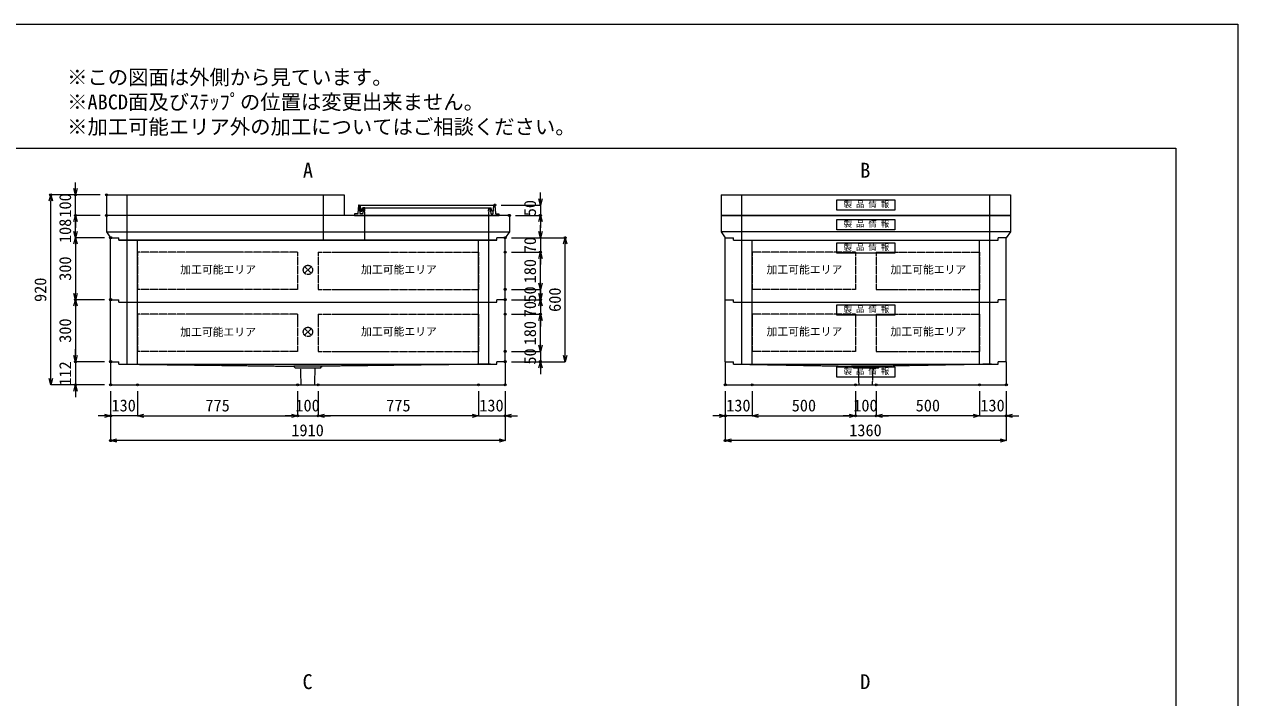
# Model space of a CAD drawing. Units: millimetres, scale not verified. Extents: x -4455 to 4455, y -3150 to 3150.
# Drawn here: x -1418 to 4455, y -109 to 3150 of the extents above; entities that cross this region are included whole.
import ezdxf
from ezdxf.enums import TextEntityAlignment as Align

# ---------------------------------------------------------------- set-up
doc = ezdxf.new("R2010")
doc.units = ezdxf.units.MM
doc.header["$LTSCALE"] = 20
doc.header["$PDMODE"] = 32
doc.header["$PDSIZE"] = 10
doc.linetypes.add('LONG_DASHED1', pattern=[7, 6, -1])
doc.linetypes.add('LONG_DOUBLE_CHAIN', pattern=[21.8, 18, -1, 0.6, -0.6, 0.6, -1])
for name, color, linetype, lineweight in [('0-0_D-TTL', 7, 'Continuous', 9), ('0-1_Defpoints', 7, 'Continuous', 9), ('0-3_D-TTL-TXT', 7, 'Continuous', 9), ('0-4_D-STR-TXT', 7, 'Continuous', 9), ('0-5_D-STR-DIM', 3, 'Continuous', 9), ('0-6_0', 7, 'Continuous', 9), ('0-7_D-STR', 7, 'Continuous', 9), ('0-8_D-STR-STR1', 7, 'LONG_DASHED1', 9), ('0-9_D-STR-STR5', 1, 'LONG_DOUBLE_CHAIN', 9), ('0-A_D-STR-STR4', 134, 'Continuous', 9)]:
    doc.layers.add(name, color=color, linetype=linetype, lineweight=lineweight)
doc.styles.add('ＭＳ ゴシック', font='')
doc.styles.get('ＭＳ ゴシック').set_extended_font_data('MS Gothic')

# ---------------------------------------------------------------- blocks, each defined once
blk = doc.blocks.new('A$C4DE05FD1')
at = {"layer": '0-0_D-TTL', "color": 134}
for p, q in [((4000, 76000), (114800, 76000)), ((114800, 76000), (114800, 4000))]:
    blk.add_line(p, q, dxfattribs=at)
at = {"layer": '0-1_Defpoints', "color": 134}
for p, q in [((0, 84000), (118800, 84000)), ((118800, 84000), (118800, 0))]:
    blk.add_line(p, q, dxfattribs=at)
at = {"layer": '0-3_D-TTL-TXT', "style": 'ＭＳ ゴシック'}
for s, p in [('※この図面は外側から見ています。', (43260.9, 79815.7)), ('※ABCD面及びｽﾃｯﾌﾟの位置は変更出来ません。', (43260.9, 78215.7)), ('※加工可能エリア外の加工についてはご相談ください。', (43260.9, 76615.7))]:
    blk.add_text(s, height=962.2, dxfattribs=at).set_placement(p, align=Align.BOTTOM_LEFT)
blk = doc.blocks.new('A$C31CA379A')
at = {"layer": '0-4_D-STR-TXT', "style": 'ＭＳ ゴシック'}
for s, p in [('A', (-325.9, -2190.5)), ('B', (35638.6, -2190.5)), ('C', (-351.4, -35190.5)), ('D', (35638.6, -35190.5))]:
    blk.add_text(s, height=962.2, dxfattribs=at).set_placement(p, align=Align.BOTTOM_LEFT)
blk = doc.blocks.new('A$C65632407')
at = {"layer": '0-7_D-STR', "linetype": 'LONG_DASHED1'}
for p, q in [((-9500, 0), (-9500, 2000)), ((9500, 0), (9500, 2000))]:
    blk.add_line(p, q, dxfattribs=at)
at = {"layer": '0-7_D-STR'}
blk.add_line((11500, 2000), (11500, 0), dxfattribs=at)
blk.add_lwpolyline([(11500, 2000), (-11500, 2000), (-11500, 0), (11500, 0)], dxfattribs=at)
blk = doc.blocks.new('A$C0EB83927')
at = {"layer": '0-7_D-STR'}
for p, q in [((-19100, 240), (-19100, -2000)), ((-19100, 240), (-18300, 240)), ((-18300, 0), (-18300, 240)), ((18300, 0), (-18300, 0)), ((19100, 240), (18300, 240)), ((18300, 0), (18300, 240)), ((19100, 240), (19100, -2000)), ((19100, -2000), (-19100, -2000))]:
    blk.add_line(p, q, dxfattribs=at)
at = {"layer": '0-7_D-STR', "linetype": 'LONG_DASHED1'}
for p, q in [((-17680, 0), (-1400, -200)), ((17680, 0), (1400, -200)), ((-1200, -380), (-1400, -200)), ((-1400, -200), (1400, -200)), ((-1200, -380), (1200, -380)), ((-653.3, -2000), (-705, -380)), ((653.3, -2000), (705, -380)), ((1200, -380), (1400, -200))]:
    blk.add_line(p, q, dxfattribs=at)
blk = doc.blocks.new('_Open30')
at = {"layer": '0-6_0'}
blk.add_line((0, 0), (-20, 0), dxfattribs=at)
blk.add_lwpolyline([(-20, 5.36), (0, 0), (-20, -5.36)], dxfattribs=at)
blk = doc.blocks.new('A$C3FC15DFF')
at = {"layer": '0-8_D-STR-STR1', "linetype": 'Continuous'}
blk.add_lwpolyline([(-2820, 0), (2820, 0), (2820, -1000), (-2820, -1000)], close=True, dxfattribs=at)
at = {"layer": '0-8_D-STR-STR1', "style": 'ＭＳ ゴシック'}
blk.add_text('製 品 情 報', height=577.3, dxfattribs=at).set_placement((-2149.6, -882.5), align=Align.BOTTOM_LEFT)
blk = doc.blocks.new('A$C08DA0B1C')
at = {"layer": '0-7_D-STR'}
blk.add_line((-14000, 2000), (-14000, 0), dxfattribs=at)
at = {"layer": '0-7_D-STR', "linetype": 'LONG_DASHED1'}
for p, q in [((-12000, 0), (-12000, 2000)), ((12000, 0), (12000, 2000))]:
    blk.add_line(p, q, dxfattribs=at)
at = {"layer": '0-7_D-STR'}
blk.add_lwpolyline([(-14000, 2000), (14000, 2000), (14000, 0), (-14000, 0)], dxfattribs=at)
at = {"layer": '0-8_D-STR-STR1'}
blk.add_blockref('A$C3FC15DFF', (0, 1500), dxfattribs=at)
blk = doc.blocks.new('A$C2CAB0034')
at = {"layer": '0-7_D-STR', "linetype": 'LONG_DASHED1'}
for p, q in [((-12000, 0), (-12000, 2400)), ((12000, 0), (12000, 2400))]:
    blk.add_line(p, q, dxfattribs=at)
at = {"layer": '0-7_D-STR'}
for p, q in [((14000, 820), (-14000, 820)), ((-13600, 240), (-12800, 240)), ((-12800, 0), (-12800, 240)), ((13600, 240), (12800, 240))]:
    blk.add_line(p, q, dxfattribs=at)
for points in [[(-14000, 2400), (14000, 2400), (14000, 820), (13600, 240)], [(-14000, 2400), (-14000, 820), (-13600, 240)], [(-12800, 0), (12800, 0), (12800, 240)]]:
    blk.add_lwpolyline(points, dxfattribs=at)
at = {"layer": '0-8_D-STR-STR1'}
blk.add_blockref('A$C3FC15DFF', (0, 2000), dxfattribs=at)
blk = doc.blocks.new('A$C35A123D8')
at = {"layer": '0-7_D-STR'}
for p, q in [((-13600, 240), (-13600, -2000)), ((-13600, 240), (-12800, 240)), ((-12800, 0), (-12800, 240)), ((-12800, 0), (12800, 0)), ((13600, 240), (12800, 240)), ((12800, 0), (12800, 240)), ((13600, 240), (13600, -2000)), ((-13600, -2000), (13600, -2000))]:
    blk.add_line(p, q, dxfattribs=at)
at = {"layer": '0-7_D-STR', "linetype": 'LONG_DASHED1'}
for p, q in [((-12180, 0), (-1400, -200)), ((12180, 0), (1400, -200)), ((-1200, -380), (-1400, -200)), ((1400, -200), (-1400, -200)), ((1200, -380), (-1200, -380)), ((-653.3, -2000), (-705, -380)), ((653.3, -2000), (705, -380)), ((1200, -380), (1400, -200))]:
    blk.add_line(p, q, dxfattribs=at)
at = {"layer": '0-8_D-STR-STR1'}
blk.add_blockref('A$C3FC15DFF', (0, -260), dxfattribs=at)
blk = doc.blocks.new('A$C35686FFE')
at = {"layer": '0-7_D-STR', "linetype": 'LONG_DASHED1'}
for p, q in [((-17500, 0), (-17500, 2400)), ((1500, 0), (1500, 2400)), ((5500, 0), (5500, 2400)), ((17500, 0), (17500, 2400))]:
    blk.add_line(p, q, dxfattribs=at)
at = {"layer": '0-7_D-STR'}
for p, q in [((-19500, 820), (19500, 820)), ((-19100, 240), (-18300, 240)), ((19100, 240), (18300, 240)), ((18300, 0), (18300, 240))]:
    blk.add_line(p, q, dxfattribs=at)
for points in [[(19500, 2400), (-19500, 2400), (-19500, 820), (-19100, 240)], [(19500, 2400), (19500, 820), (19100, 240)], [(18300, 0), (-18300, 0), (-18300, 240)]]:
    blk.add_lwpolyline(points, dxfattribs=at)
blk = doc.blocks.new('A$C61C9604E')
at = {"layer": '0-7_D-STR'}
for p, q in [((-13600, -5760), (-13600, 240)), ((-13600, 240), (-12800, 240)), ((-12800, 0), (-12800, 240)), ((-12800, 0), (12800, 0)), ((13600, 240), (12800, 240)), ((12800, 0), (12800, 240)), ((13600, -5760), (13600, 240)), ((-13600, -5760), (-12800, -5760)), ((-12800, -6000), (-12800, -5760)), ((13600, -5760), (12800, -5760)), ((12800, -6000), (12800, -5760)), ((-12800, -6000), (12800, -6000))]:
    blk.add_line(p, q, dxfattribs=at)
at = {"layer": '0-7_D-STR', "linetype": 'LONG_DASHED1'}
for p, q in [((-12000, -6000), (-12000, 0)), ((-11000, -6000), (-11000, 0)), ((11000, -6000), (11000, 0)), ((12000, -6000), (12000, 0))]:
    blk.add_line(p, q, dxfattribs=at)
at = {"layer": '0-9_D-STR-STR5'}
for p, q in [((-11000, -1160), (-11000, -4760)), ((-1000, -1160), (-11000, -1160)), ((-1000, -1160), (-1000, -4760)), ((1000, -1160), (11000, -1160)), ((1000, -1160), (1000, -4760)), ((11000, -1160), (11000, -4760)), ((-1000, -4760), (-11000, -4760)), ((1000, -4760), (11000, -4760))]:
    blk.add_line(p, q, dxfattribs=at)
at = {"layer": '0-8_D-STR-STR1'}
blk.add_blockref('A$C3FC15DFF', (0, -260), dxfattribs=at)
blk = doc.blocks.new('A$C284D0AE2')
at = {"layer": '0-A_D-STR-STR4'}
for p, q in [((-6980, 160), (-7000, 0)), ((-7000, 0), (7000, 0)), ((-6695.5, 160), (-6980, 160)), ((-6600, 1000), (-6655.6, 197.2)), ((-6500, 1000), (-6600, 1000)), ((-6442.7, 197.2), (-6500, 1000)), ((-6450, 1000), (-6450, 740)), ((-6450, 740), (-6438.3, 740)), ((-6418.4, 721.8), (-6390, 400)), ((-6235.7, 160), (-6402.8, 160)), ((-6390, 400), (-6290, 400)), ((-6290, 400), (-6230, 740)), ((-6230, 740), (6230, 740)), ((-6180, 740), (-6212.4, 401.3)), ((-6212.4, 401.3), (-6172.2, 401.3)), ((-6140, 680), (-6195.9, 195.4)), ((-6000, 740), (-6180, 740)), ((-6040, 680), (-6140, 680)), ((-6000, 0), (-6040, 680)), ((-6023.6, 401.3), (-5983.5, 401.3)), ((-5983.5, 401.3), (-6000, 740)), ((6000, 740), (6180, 740)), ((6212.4, 401.3), (6172.2, 401.3)), ((6180, 740), (6212.4, 401.3)), ((6235.7, 160), (6402.8, 160)), ((6695.5, 160), (6980, 160)), ((6980, 160), (7000, 0))]:
    blk.add_line(p, q, dxfattribs=at)
for points in [[(-6450, 1000), (6450, 1000), (6450, 740), (6438.3, 740)], [(6023.6, 401.3), (5983.5, 401.3), (6000, 740)], [(6000, 0), (6040, 680), (6140, 680), (6195.9, 195.4)], [(6418.4, 721.8), (6390, 400), (6290, 400), (6230, 740)], [(6442.7, 197.2), (6500, 1000), (6600, 1000), (6655.6, 197.2)]]:
    blk.add_lwpolyline(points, dxfattribs=at)
for centre, radius, start, end in [((-6695.5, 200), 40, 270, 356.0372), ((-6402.8, 200), 40, 184.08562, 270), ((-6438.3, 720), 20, 5.04245, 90), ((-6235.7, 200), 40, 270, 353.41806), ((6235.7, 200), 40, 186.58194, 270), ((6402.8, 200), 40, 270, 355.91438), ((6438.3, 720), 20, 90, 174.95755), ((6695.5, 200), 40, 183.9628, 270)]:
    blk.add_arc(centre, radius, start, end, dxfattribs=at)
blk = doc.blocks.new('A$C1C640AAB')
at = {"layer": '0-9_D-STR-STR5'}
for p, q in [((-318.2, -318.2), (318.2, 318.2)), ((-318.2, 318.2), (318.2, -318.2))]:
    blk.add_line(p, q, dxfattribs=at)
blk.add_circle((0, 0), 450, dxfattribs=at)
blk = doc.blocks.new('A$C25BF593D')
at = {"layer": '0-7_D-STR'}
for p, q in [((-19100, -5760), (-19100, 240)), ((-19100, 240), (-18300, 240)), ((-18300, 0), (-18300, 240)), ((-18300, 0), (18300, 0)), ((19100, 240), (18300, 240)), ((18300, 0), (18300, 240)), ((19100, -5760), (19100, 240)), ((-19100, -5760), (-18300, -5760)), ((-18300, -6000), (-18300, -5760)), ((19100, -5760), (18300, -5760)), ((18300, -6000), (18300, -5760)), ((-18300, -6000), (18300, -6000))]:
    blk.add_line(p, q, dxfattribs=at)
at = {"layer": '0-7_D-STR', "linetype": 'LONG_DASHED1'}
for p, q in [((-17500, -6000), (-17500, 0)), ((-16500, -6000), (-16500, 0)), ((16500, -6000), (16500, 0)), ((17500, -6000), (17500, 0))]:
    blk.add_line(p, q, dxfattribs=at)
at = {"layer": '0-9_D-STR-STR5'}
for p, q in [((-16500, -1160), (-16500, -4760)), ((-1000, -1160), (-16500, -1160)), ((-1000, -1160), (-1000, -4760)), ((1000, -1160), (16500, -1160)), ((1000, -1160), (1000, -4760)), ((16500, -1160), (16500, -4760)), ((-1000, -4760), (-16500, -4760)), ((1000, -4760), (16500, -4760))]:
    blk.add_line(p, q, dxfattribs=at)
blk = doc.blocks.new('A$C088105a1')
at = {"layer": '0-7_D-STR'}
blk.add_blockref('A$C25BF593D', (0, 0), dxfattribs=at)
at = {"layer": '0-9_D-STR-STR5'}
blk.add_blockref('A$C1C640AAB', (0, -2880), dxfattribs=at)

msp = doc.modelspace()

# ---------------------------------------------------------------- linework, layer by layer
at = {"layer": '0-1_Defpoints'}
for p in [(-1290, 2325), (-1170, 2325), (-1020, 2325), (860, 2275), (-1170, 2225), (-1020, 2225), (930, 2225), (1080, 2225), (-1000, 2117), (-1000, 2117), (910, 2117), (910, 2117), (1200, 2117), (910, 2047), (1080, 2047), (-1170, 1817), (-1000, 1817), (-1000, 1817), (910, 1867), (910, 1817), (910, 1817), (1080, 1817), (910, 1747), (1080, 1747), (910, 1567), (-1170, 1517), (-1000, 1517), (-1000, 1517), (910, 1517), (910, 1517), (1080, 1517), (-1170, 1405), (-1000, 1405), (-1000, 1405), (-1000, 1405), (-1000, 1405), (-870, 1405), (-95, 1405), (5, 1405), (780, 1405), (910, 1405), (1975, 1405), (1975, 1405), (2105, 1405), (2605, 1405), (2705, 1405), (3205, 1405), (3335, 1405), (-1000, 1255), (-95, 1255), (5, 1255), (910, 1255), (1975, 1255), (2605, 1255), (2705, 1255), (3335, 1255), (-1000, 1135), (1975, 1135)]:
    msp.add_point(p, dxfattribs=at)
at = {"layer": '0-5_D-STR-DIM'}
for p, q in [((-1170, 2355), (-1170, 2385)), ((-1050, 2325), (-1290, 2325)), ((-1290, 1435), (-1290, 2295)), ((-1050, 2325), (-1170, 2325)), ((-1170, 2225), (-1170, 2325)), ((1080, 2305), (1080, 2335)), ((890, 2275), (1080, 2275)), ((1080, 2275), (1080, 2225)), ((-1050, 2225), (-1170, 2225)), ((-1050, 2225), (-1170, 2225)), ((-1170, 2147), (-1170, 2195)), ((-1170, 2195), (-1170, 2165)), ((960, 2225), (1080, 2225)), ((1080, 2195), (1080, 2165)), ((1080, 2147), (1080, 2177)), ((-1030, 2117), (-1170, 2117)), ((-1030, 2117), (-1170, 2117)), ((940, 2117), (1200, 2117)), ((940, 2117), (1080, 2117)), ((1080, 2117), (1080, 2047)), ((-1170, 2087), (-1170, 1847)), ((1200, 1547), (1200, 2087)), ((940, 2047), (1080, 2047)), ((940, 2047), (1080, 2047)), ((1080, 1897), (1080, 2017)), ((1080, 2017), (1080, 1987)), ((1080, 1897), (1080, 1927)), ((940, 1867), (1080, 1867)), ((940, 1867), (1080, 1867)), ((1080, 1847), (1080, 1877)), ((1080, 1867), (1080, 1817)), ((-1030, 1817), (-1170, 1817)), ((-1030, 1817), (-1170, 1817)), ((-1170, 1787), (-1170, 1547)), ((940, 1817), (1080, 1817)), ((940, 1817), (1080, 1817)), ((1080, 1817), (1080, 1747)), ((1080, 1787), (1080, 1757)), ((940, 1747), (1080, 1747)), ((940, 1747), (1080, 1747)), ((1080, 1597), (1080, 1717)), ((1080, 1717), (1080, 1687)), ((1080, 1597), (1080, 1627)), ((-1170, 1547), (-1170, 1577)), ((940, 1567), (1080, 1567)), ((940, 1567), (1080, 1567)), ((1080, 1567), (1080, 1517)), ((-1030, 1517), (-1170, 1517)), ((-1170, 1517), (-1170, 1405)), ((-1030, 1517), (-1170, 1517)), ((940, 1517), (1200, 1517)), ((940, 1517), (1080, 1517)), ((1080, 1487), (1080, 1457)), ((-1030, 1405), (-1290, 1405)), ((-1030, 1405), (-1170, 1405)), ((-1170, 1375), (-1170, 1345)), ((-1000, 1375), (-1000, 1135)), ((-1000, 1375), (-1000, 1255)), ((-870, 1375), (-870, 1255)), ((-870, 1375), (-870, 1255)), ((-95, 1375), (-95, 1255)), ((-95, 1375), (-95, 1255)), ((5, 1375), (5, 1255)), ((5, 1375), (5, 1255)), ((780, 1375), (780, 1255)), ((780, 1375), (780, 1255)), ((910, 1375), (910, 1255)), ((910, 1375), (910, 1135)), ((1975, 1375), (1975, 1135)), ((1975, 1375), (1975, 1255)), ((2105, 1375), (2105, 1255)), ((2105, 1375), (2105, 1255)), ((2605, 1375), (2605, 1255)), ((2605, 1375), (2605, 1255)), ((2705, 1375), (2705, 1255)), ((2705, 1375), (2705, 1255)), ((3205, 1375), (3205, 1255)), ((3205, 1375), (3205, 1255)), ((3335, 1375), (3335, 1255)), ((3335, 1375), (3335, 1135)), ((-1030, 1255), (-1060, 1255)), ((-870, 1255), (-1000, 1255)), ((-840, 1255), (-125, 1255)), ((-840, 1255), (-810, 1255)), ((-125, 1255), (-155, 1255)), ((-95, 1255), (5, 1255)), ((750, 1255), (35, 1255)), ((35, 1255), (65, 1255)), ((750, 1255), (720, 1255)), ((780, 1255), (910, 1255)), ((940, 1255), (970, 1255)), ((1945, 1255), (1915, 1255)), ((2105, 1255), (1975, 1255)), ((2135, 1255), (2575, 1255)), ((2135, 1255), (2165, 1255)), ((2575, 1255), (2545, 1255)), ((2605, 1255), (2705, 1255)), ((3175, 1255), (2735, 1255)), ((2735, 1255), (2765, 1255)), ((3175, 1255), (3145, 1255)), ((3205, 1255), (3335, 1255)), ((3365, 1255), (3395, 1255)), ((880, 1135), (-970, 1135)), ((3305, 1135), (2005, 1135))]:
    msp.add_line(p, q, dxfattribs=at)

# ---------------------------------------------------------------- block references
at = {"layer": '0-0_D-TTL', "xscale": 0.075, "yscale": 0.075}
msp.add_blockref('A$C4DE05FD1', (-4455, -3150), dxfattribs=at)
at = {"layer": '0-4_D-STR-TXT', "xscale": 0.075, "yscale": 0.075}
msp.add_blockref('A$C31CA379A', (-45, 2550), dxfattribs=at)
at = {"layer": '0-5_D-STR-DIM', "xscale": 1.5, "yscale": 1.5}
for p, rotation in [((-1170, 2325), 270), ((-1290, 2325), 90), ((1080, 2275), 270), ((-1170, 2225), 90), ((-1170, 2225), 90), ((1080, 2225), 90), ((-1170, 2117), 270), ((-1170, 2117), 90), ((1080, 2117), 270), ((1200, 2117), 90), ((1080, 2047), 90), ((1080, 2047), 90), ((1080, 1867), 270), ((1080, 1867), 270), ((-1170, 1817), 270), ((1080, 1817), 270), ((-1170, 1817), 90), ((1080, 1817), 90), ((1080, 1747), 90), ((1080, 1747), 90), ((1080, 1567), 270), ((1080, 1567), 270), ((-1170, 1517), 270), ((-1170, 1517), 270), ((1200, 1517), 270), ((1080, 1517), 90), ((-1290, 1405), 270), ((-1170, 1405), 90), ((-870, 1255), 180), ((-870, 1255), 180), ((5, 1255), 180), ((5, 1255), 180), ((910, 1255), 180), ((2105, 1255), 180), ((2105, 1255), 180), ((2705, 1255), 180), ((2705, 1255), 180), ((3335, 1255), 180), ((-1000, 1135), 180), ((1975, 1135), 180)]:
    msp.add_blockref('_Open30', p, dxfattribs=dict(at, rotation=rotation))
for p in [(-1000, 1255), (-95, 1255), (-95, 1255), (780, 1255), (780, 1255), (1975, 1255), (2605, 1255), (2605, 1255), (3205, 1255), (3205, 1255), (910, 1135), (3335, 1135)]:
    msp.add_blockref('_Open30', p, dxfattribs=at)
at = {"layer": '0-7_D-STR', "yscale": 0.05}
for name, p, xscale in [('A$C65632407', (-445, 2225), -0.05), ('A$C08DA0B1C', (2655, 2225), 0.05), ('A$C35686FFE', (-45, 2105), 0.05), ('A$C2CAB0034', (2655, 2105), 0.05), ('A$C088105a1', (-45, 2105), 0.05), ('A$C61C9604E', (2655, 2105), 0.05), ('A$C088105a1', (-45, 1805), 0.05), ('A$C61C9604E', (2655, 1805), 0.05), ('A$C0EB83927', (-45, 1505), -0.05), ('A$C35A123D8', (2655, 1505), 0.05)]:
    msp.add_blockref(name, p, dxfattribs=dict(at, xscale=xscale))
at = {"layer": '0-A_D-STR-STR4', "xscale": 0.05, "yscale": 0.05}
msp.add_blockref('A$C284D0AE2', (530, 2225), dxfattribs=at)

# ---------------------------------------------------------------- texts
at = {"layer": '0-5_D-STR-DIM', "style": 'ＭＳ ゴシック'}
for s, p in [('100', (-1173.9, 2214.22)), ('50', (1076.1, 2220.85)), ('108', (-1173.9, 2091.12)), ('70', (1076.1, 2042.1)), ('300', (-1173.9, 1908.35)), ('180', (1076.1, 1896.22)), ('920', (-1293.9, 1806.05)), ('50', (1076.1, 1802.85)), ('600', (1196.1, 1757.9)), ('70', (1076.1, 1732.1)), ('300', (-1173.9, 1608.35)), ('180', (1076.1, 1596.22)), ('50', (1076.1, 1502.85)), ('112', (-1173.9, 1400.85))]:
    msp.add_text(s, height=57.77, rotation=90, dxfattribs=at).set_placement(p, align=Align.BOTTOM_LEFT)
for s, p in [('130', (-995.78, 1258.9)), ('775', (-541.12, 1258.9)), ('100', (-105.78, 1258.9)), ('775', (333.88, 1258.9)), ('130', (784.22, 1258.9)), ('130', (1979.22, 1258.9)), ('500', (2296.35, 1258.9)), ('100', (2594.22, 1258.9)), ('500', (2896.35, 1258.9)), ('130', (3209.22, 1258.9)), ('1910', (-125.28, 1138.9)), ('1360', (2574.72, 1138.9))]:
    msp.add_text(s, height=57.77, dxfattribs=at).set_placement(p, align=Align.BOTTOM_LEFT)
at = {"layer": '0-9_D-STR-STR5', "style": 'ＭＳ ゴシック'}
for p in [(-662.98, 1932.03), (212.02, 1932.03), (2174.52, 1932.03), (2774.52, 1932.03), (-662.98, 1630.03), (212.02, 1632.03), (2174.52, 1632.03), (2774.52, 1632.03)]:
    msp.add_text('加工可能エリア', height=38.42, dxfattribs=at).set_placement(p, align=Align.BOTTOM_LEFT)

doc.saveas('drawing.dxf')
